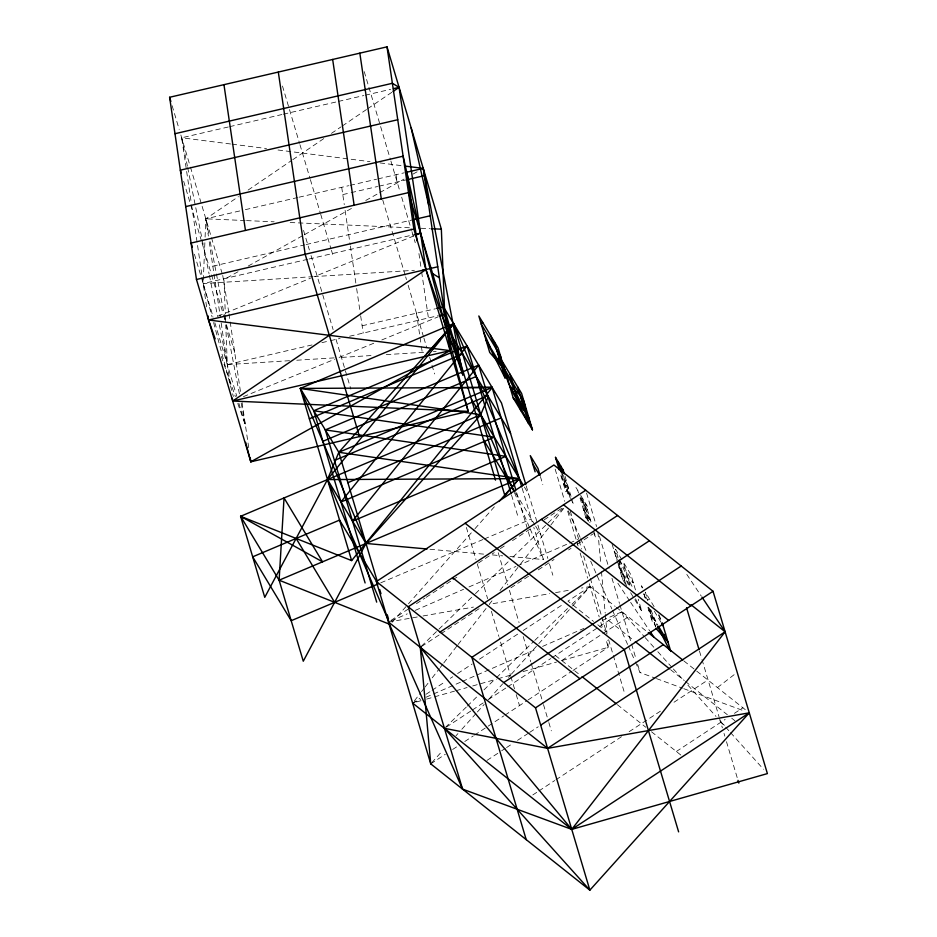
<?xml version="1.0" encoding="UTF-8"?>
<svg xmlns="http://www.w3.org/2000/svg" width="937" height="937" viewBox="0 0 937 937"><rect width="100%" height="100%" fill="white"/><g stroke="black" fill="none" stroke-linecap="round" stroke-linejoin="round"><path stroke-width="0.7" stroke-dasharray="4.68 3.51" d="M204.863 242.742L203.177 283.56L212.113 316.975M205.086 237.12L205.847 218.813L238.455 196.629M588.541 521.054L583.212 508.732L584.723 505.102M584.606 504.902L585.473 503.274L591.715 524.205M414.4 700.794L420.643 692.748M421.533 691.6L424.215 688.156M425.105 687.008L428.666 682.417M432.238 677.814L439.371 668.631M440.261 667.484L442.932 664.028M443.822 662.881L457.197 645.652M458.088 644.504L486.631 607.738M491.972 600.851L489.301 604.295L549.808 593.636M500.007 590.509L519.613 565.245M520.515 564.086L549.937 526.184M550.827 525.036L564.203 507.807M575.915 487.427L577.848 490.496M568.642 488.341L565.761 491.773L560.935 475.563L568.642 488.341L562.071 472.834M645.101 597.911L643.895 593.871L647.748 600.254L649.177 598.544M392.076 622.309L407.501 604.892M408.462 603.803L474.005 529.792M474.977 528.702L495.216 505.839M431.711 762.777L442.393 750.888M456.003 735.744L457.947 733.589M461.836 729.255L476.418 713.045M477.39 711.956L484.195 704.39M489.055 698.99L502.665 683.846M508.498 677.357L510.442 675.202L499.292 637.828M511.415 674.113L571.675 607.082M572.648 605.993L590.146 586.539L615.152 606.38M421.334 646.307L474.403 594.644M475.446 593.636L508.744 561.216M512.914 557.164L562.868 508.545M466.298 707.072L444.443 728.342L471.194 710.785M467.34 706.065L477.741 695.933M483.996 689.855L495.439 678.716M496.481 677.697L533.785 641.388M534.816 640.381L569.872 606.274M571.933 604.26L590.146 586.539L581.502 588.061M717.449 687.571L734.995 674.008M248.118 190.059L291.594 160.485M292.801 159.665L324.202 138.301M331.452 133.37L341.115 126.8M342.321 125.98L366.472 109.547M367.679 108.727L391.83 92.294M390.893 620.458L407.911 609.284M416.426 603.697L424.941 598.111M426.159 597.314L451.693 580.542M452.911 579.745L457.771 576.56M478.444 562.985L494.244 552.607M500.323 548.613L506.402 544.62M512.48 540.637L531.935 527.859M544.104 519.871L563.559 507.104M421.498 646.518L439.746 634.548M440.964 633.74L479.873 608.195M528.503 576.267L509.049 589.045L519.051 622.566M538.236 569.883L554.036 559.506M568.63 549.925L571.066 548.321M577.145 544.338L592.945 533.961M421.006 700.7L412.62 703.09L419.917 698.299M425.995 694.305L430.856 691.119M432.074 690.311L445.45 681.539M450.31 678.341L452.747 676.748M457.607 673.551L472.201 663.97M479.498 659.179L518.325 633.681M523.162 630.507L563.114 604.283M590.146 586.539L567.951 601.109L593.531 621.407M472.412 709.988L483.351 702.797M488.212 699.611L506.46 687.629M507.667 686.833L550.722 658.57M551.893 657.797L598.579 627.146M599.774 626.361L621.969 611.791L644.269 636.598M561.767 660.55L628.329 616.851M430.739 763.866L445.321 754.285M452.618 749.495L457.49 746.297M464.775 741.507L473.29 735.92M474.509 735.123L503.684 715.962M504.902 715.165L526.793 700.794M528.011 699.998L571.781 671.255M572.999 670.459L608.254 647.303L607.621 640.17M487.041 760.375L500.452 751.579M501.67 750.771L505.324 748.37M506.542 747.574L512.644 743.568M517.517 740.371L528.491 733.167M529.71 732.359L538.248 726.761M532.813 794.939L537.686 791.742M538.904 790.933L554.763 780.533M555.981 779.736L621.817 736.505M629.137 731.703L661.909 710.187M674.008 702.235L707.903 679.993M676.338 751.486L725.156 719.429M734.432 713.338L742.912 707.775M238.01 271.753L223.966 279.589L225.313 313.59M248.235 266.049L303.166 235.398M304.443 234.683L352.98 207.592M365.758 200.471L378.525 193.338M379.801 192.624L404.081 179.084M413.018 174.095L418.125 171.248M391.151 620.891L407.255 613.864M415.302 610.35L463.616 589.291M468.98 586.949L515.947 566.463M517.294 565.878L568.29 543.636M569.626 543.05L577.684 539.536M412.62 703.09L420.666 699.576M426.042 697.233L460.934 682.019M462.269 681.433L537.252 648.732M542.57 646.413L583.821 628.422M602.339 620.353L621.969 611.791M380.762 582.826L482.93 539.536M484.277 538.974L531.326 519.028M217.934 316.156L310.534 278.219M413.861 235.89L314.563 276.567L414.365 270.301M243.433 396.632L334.685 359.246M373.746 343.247L338.714 357.594L373.277 355.428M381.839 339.932L438.094 316.882M426.593 699.107L454.539 691.131M455.932 690.733L467.118 687.547M472.705 685.954L496.469 679.184M497.863 678.786L510.442 675.202M523.01 671.606L556.555 662.049M562.141 660.456L608.254 647.303L605.794 639.022M228.277 126.987L181.684 137.786L191.382 203.528M229.682 126.659L281.92 114.537M283.325 114.209L336.969 101.77M338.386 101.442L363.79 95.551M365.207 95.223L390.612 89.331M239.72 210.954L205.847 218.813L208.389 236.042M245.377 209.654L297.603 197.531M299.008 197.203L348.681 185.69M350.075 185.362L376.557 179.225M377.951 178.897L404.222 172.806M342.79 194.591L349.759 192.975M351.152 192.647L377.623 186.51M379.017 186.182L408.005 179.459M212.828 266.19L304.83 244.85M306.235 244.522L413.92 219.551M307.641 259.326L203.177 283.56L313.11 276.661M309.046 258.999L413.51 234.777M362.127 325.783L435.494 308.765M312.033 344.945L227.328 364.587L219.059 323.476M321.906 342.649L328.969 341.009M330.386 340.693L340.108 338.433M349.618 336.231L437.93 315.746M388.457 622.063L417.27 616.979M423.032 615.972L473.454 607.094M555.571 592.629L571.418 589.83M289.533 360.686L227.328 364.587L225.758 324.928M296.76 360.23L334.368 357.875M386.243 354.619L425.035 352.183M433.386 351.656L436.173 351.48M245.096 220.546L205.847 218.813L209.15 236.03M246.548 220.605L274.178 221.823M290.165 222.526L409.375 227.761M421.006 228.277L429.72 228.651M429.978 549.258L483.785 554.142M492.511 554.927L502.689 555.852M509.951 556.508L543.401 559.553L533.821 527.414M230.572 143.982L181.684 137.786L187.4 166.142M232.013 144.169L266.518 148.538M278.02 149.99L370.045 161.656M380.106 162.933L403.109 165.849M635.38 661.955L640.088 672.567L655.104 678.107M656.462 678.599L682.394 688.168M683.764 688.672L745.173 711.312M616.288 607.281L646.05 630.906M683.905 660.948L746.086 710.305M608.652 620.54L634.22 640.826M670.587 669.686L684.303 680.567M685.439 681.48L727.335 714.72M731.715 718.199L734.901 720.729M597.783 624.78L606.145 631.409M720.717 722.345L727.077 727.393M555.395 655.502L580.963 675.788M617.331 704.659L645.839 727.276M651.484 731.762L681.644 755.691M645.23 637.687L653.956 647.385M657.833 651.707L672.379 667.882M673.352 668.959L684.01 680.824M687.887 685.146L716.009 716.43M719.885 720.74L724.734 726.14M725.707 727.217L729.583 731.528M730.544 732.605L763.514 769.277M686.798 574.393L701.169 595.92M617.87 583.236L629.851 601.179M630.648 602.374L649.798 631.069M642.759 587.897L641.482 585.766L642.278 588.459M654.085 606.672L645.335 592.149L647.748 600.254M658.805 614.508L661.944 621.758M654.342 611.205L660.948 622.156M621.887 559.764L615.586 549.305L617.998 557.41L614.145 551.026L625.975 584.419M587.37 506.402L580.471 494.97L588.319 521.312L585.625 516.837M619.392 559.729L633.4 582.955L622.824 573.62L629.172 586.187M648.72 610.069L657.833 625.166M587.288 509.353L579.605 496.598L586.433 519.543M618.982 567.225L630.531 586.386L623.281 562.083L630.988 574.861L635.813 591.06M583.212 508.732L590.907 521.511L580.518 496.985M618.174 564.531L622.601 579.382L625.811 584.7M630.648 592.734L634.15 598.544M634.853 599.703L641.857 611.322L638.238 599.165M563.348 483.668L571.055 496.446M524.404 487.064L528.679 494.162M515.701 493.12L534.957 525.048M535.683 526.254L540.754 534.687M652.574 616.464L657.013 625.26M635.509 598.755L641.857 611.322M619.263 560.021L633.178 588.729M568.337 510.806L580.097 537.323M580.694 538.658L587.159 553.24M590.685 561.193L611.861 608.921M612.447 610.245L627.731 644.726M628.329 646.05L634.794 660.632M658.594 615.269L661.44 621.852M650.735 609.671L656.427 622.847M593.554 532.638L595.745 537.709L594.128 532.31M560.935 475.563L573.467 504.551L572.659 501.845M514.495 492.721L529.546 527.519M530.131 528.855L543.401 559.553M577.801 490.555L578.504 492.956M643.895 593.871L645.792 599.212M648.627 607.235L656.205 628.61L650.559 609.706M221.319 356.47L235.386 396.632M237.775 403.472L245.447 425.363L241.043 402.406M699.471 651.086L701.555 658.079M701.977 659.472L719.054 716.758M719.464 718.152L722.368 727.862M724.008 733.39L724.828 736.154M726.48 741.682L738.005 780.357M647.924 607.375L652.351 622.227L649.47 608.488M618.807 560.115L626.455 585.766M612.13 544.268L617.764 563.172M586.562 493.038L596.564 526.571M599.481 536.351L609.062 568.49M611.978 578.27L619.474 603.416M619.884 604.81L635.965 658.758M637.617 664.274L640.088 672.567M582.779 498.8L589.912 522.705M565.011 476.183L572.261 500.499M564.039 477.483L570.774 500.077M561.731 473.653L568.466 496.247M570.328 511.262L578.656 539.208M579.066 540.602L581.572 548.988M583.657 555.969L589.9 576.934M590.322 578.328L601.566 616.042M601.976 617.448L606.965 634.173M608.617 639.702L624.265 692.185M555.161 469.179L564.742 501.318M567.646 511.098L578.059 546.025M580.144 553.006L587.64 578.152M589.314 583.739L599.2 616.921M600.851 622.449L602.901 629.348M540.403 476.511L542.816 484.616M526.207 485.881L547.84 558.429M549.504 564.015L552.842 575.201M522.167 488.294L532.157 521.827M516.638 492.628L529.92 537.194M511.532 495.064L518.372 518.032M364.235 71.622L390.471 159.63M390.893 161.035L400.017 191.652M401.668 197.18L411.554 230.326M411.964 231.708L415.255 242.753M498.226 552.713L507.795 584.852M523.209 636.539L530.705 661.686M531.127 663.08L543.085 703.218M543.495 704.601L548.438 721.174M548.848 722.556L551.319 730.837M382.741 200.014L405.229 275.455M405.651 276.86L406.482 279.648M408.145 285.235L423.477 336.664M423.887 338.046L426.768 347.709M429.65 357.384L434.592 373.957M466.392 527.461L475.973 559.588M477.226 563.781L487.638 598.708M491.386 611.287L498.882 636.434M510.852 676.584L514.554 689.011M516.205 694.54L519.496 705.584M282.47 86.028L299.547 143.314M299.969 144.708L309.96 178.241M310.381 179.635L320.302 212.945M320.723 214.327L331.007 248.855M331.429 250.238L332.658 254.372M303.541 230.408L309.374 249.968M311.037 255.555L333.115 329.601M336.032 339.381L350.848 389.101M172.115 105.658L179.19 129.4M180.853 134.998L190.024 165.732M190.434 167.126L222.315 274.061M222.725 275.443L228.804 312.454M183.687 181.333L190.352 203.692M190.761 205.086L201.596 241.406M202.017 242.8L211.176 273.545M211.586 274.939L223.182 313.801M223.592 315.183L225.231 320.712M226.473 324.846L234.707 352.476M194.427 254.22L213.167 317.093M214.842 322.679L236.803 396.351M238.865 403.261L245.447 425.363M213.601 322.551L233.372 396.527M618.572 560.15L622.601 579.382M187.681 167.559L201.947 238.431M202.228 239.849L209.08 273.873M209.361 275.291L217.63 316.39M210.251 241.769L224.552 316.355M224.821 317.784L225.641 322.094M226.192 324.963L239.403 393.809M418.933 253.564L421.018 267.736M421.65 271.999L428.42 317.948M396.058 174.692L397.136 181.989M416.473 313.181L421.193 345.167M421.404 346.608L422.587 354.631M341.712 187.306L344.266 204.617M345.109 210.345L350.157 244.604M350.368 246.021L356.224 285.703M356.646 288.561L360.44 314.328M360.651 315.769L363.205 333.08M229.015 313.883L240.809 393.915M242.074 402.5L248.75 447.792M209.232 241.793L220.347 317.21M221.191 322.96L230.397 385.412M191.593 204.957L206.69 307.383M597.947 532.216L600.687 562.809M601.472 571.558L605.185 613.056M605.314 614.485L606.977 633.037M225.372 315.008L225.594 320.677"/><path stroke-width="1.41" d="M480.798 414.751L365.992 543.448L303.272 661.217L279.109 580.19L284.04 497.945L322.551 561.825L240.61 516.31L480.798 414.751L300.308 388.422L351.644 560.607L492.405 387.356M488.294 396.456L480.74 414.646L513.921 491.375M563.207 470.105L562.071 472.834L555.5 457.338L563.207 470.105L564.285 473.759M340.963 501.927L467.106 345.952L313.778 410.746L365.114 582.966M352.511 521.101L478.655 365.114L325.326 429.907L376.674 602.128M453.895 323.476L327.481 479.58L264.761 597.337L240.61 516.31L351.644 560.607M482.684 322.363L481.243 324.073L500.499 356.013L505.102 377.986L486.08 340.283L505.336 372.223M497.629 359.445L499.07 357.735M664.134 635.626L665.563 633.904M499.07 501.482L519.309 478.631L338.819 452.29L300.308 388.422L453.625 323.593L338.819 452.29L327.481 479.58L389.569 623.152M426.733 353.741L453.695 323.698M749.272 712.823L589.865 890.15L430.739 763.866L376.381 581.549L553.908 464.986L713.034 591.282L767.391 773.599L571.746 829.374L462.562 789.118L388.457 622.063L547.595 748.347L749.272 712.823L571.746 829.374L412.62 703.09M393.048 91.475L399.08 87.364L392.38 83.288L174.985 133.71M585.73 490.25L408.204 606.801L462.562 789.118M440.039 632.065L617.565 515.502M649.388 540.766L471.861 657.317L526.207 839.634M503.684 682.581L681.211 566.018M376.381 581.549L535.519 707.833L713.034 591.282M540.684 725.156L663.337 644.633M439.418 316.343L444.724 314.164L441.35 229.167L387.004 46.85L169.609 97.272L196.465 279.484L250.823 461.8L450.1 350.614L423.243 168.391L404.55 166.025M309.362 418.804L462.691 353.975M322.89 441.304L476.207 376.475M334.439 460.465L487.755 395.637M347.873 482.684L501.201 417.855M340.986 502.021L494.303 437.192L313.778 410.746M352.546 521.183L505.863 456.354L325.326 429.907M240.61 516.31L279.109 580.19L519.309 478.631L327.481 479.58L365.992 543.448L427.073 548.988M415.196 235.339L420.572 233.137L403.121 156.174L185.725 206.597M393.435 88.675L399.08 87.364L425.937 269.575L462.843 374.941L423.243 168.391L406.939 172.174L417.047 240.809M397.745 119.737L180.349 170.159L181.192 172.958M408.005 179.459L424.309 175.687M413.92 219.551L430.224 215.768M196.465 279.484L413.861 229.061L387.004 46.85M414.927 234.449L420.572 233.137L468.207 411.378L250.823 461.8L245.623 442.358M437.743 266.787L208.553 319.997L207.932 315.792M436.853 308.449L443.646 306.879M439.289 315.429L444.724 314.164M423.044 269.762L425.937 269.575L232.704 401.036L232.282 398.19M447.207 387.695L492.066 387.356L521.745 486.9M431.184 228.722L441.35 229.167M279.109 580.19L388.796 623.948M432.648 273.651L439.348 277.727M691.014 604.728L725.121 631.796L571.746 829.374L420.291 647.315L430.739 763.866M563.547 504.82L690.85 605.852M541.352 519.391L668.655 620.423M648.263 632.662L682.768 660.046M635.345 641.716L669.451 668.784M465.15 523.268L624.276 649.552L678.622 831.869M582.088 676.69L616.195 703.746M452.594 577.66L579.898 678.693M513.207 397.92L524.989 411.32L504.75 369.565L524.006 401.505L528.609 423.477L509.576 385.763L520.152 395.109L532.462 429.86L513.207 397.92L502.337 361.459L521.593 393.399L532.462 429.86M501.482 365.828L489.7 352.441L478.83 315.968L498.086 347.908L508.955 384.369L496.645 349.63L490.379 335.141M656.205 628.61L667.976 642.009L658.524 626.326M701.965 597.115L725.121 631.796L547.595 748.347L444.443 728.342L589.865 890.15L535.519 707.833M650.606 632.264L653.792 637.055M661.686 623.374L663.15 625.799L662.014 623.175M509.576 385.763L528.831 417.703M532.696 463.733L539.7 475.352M453.25 338.327L510.56 433.398M452.243 344.687L449.819 340.658L448.144 325.631M471.37 399.103L522.975 484.698M483.445 439.617L514.987 491.937M296.127 538.459L334.638 602.339M657.645 626.513L669.697 650.395M483.668 332.178L489.934 346.667M365.992 543.448L300.308 388.422L492.136 387.473L338.819 452.29L377.236 581.174M215.17 338.913L208.553 319.997L450.1 350.614L232.704 401.036L468.207 411.378L413.861 229.061M686.563 607.785L699.061 649.692M738.005 780.357L738.836 783.109M662.342 623.105L670.798 651.461M560.502 465.642L562.411 472.014M558.194 461.8L561.322 472.283M555.5 457.338L559.26 469.952M517.739 387.004L528.609 423.477M510.033 374.238L520.902 410.699M540.005 475.153L537.99 468.406L530.283 455.628L535.121 471.838M494.232 341.525L505.102 377.986M525.798 484.499L501.506 403.004L444.243 308.097L495.521 480.131M478.584 364.973L515.83 489.922M467.024 345.812L511.122 493.717M462.843 374.941L408.485 192.624L191.101 243.046L192.343 247.239M359.515 436.595L305.169 254.278L278.312 72.067M379.743 589.56L380.984 593.753M387.239 614.707L388.48 618.9M169.609 97.272L170.862 101.465M411.156 127.877L428.607 204.84M359.831 53.151L381.312 198.925M332.658 59.453L354.139 205.226M223.955 84.67L245.447 230.443M250.202 457.596L250.823 461.8M509.915 489.664L504.891 495.673L453.555 323.488L519.25 478.514L509.915 489.664M339.557 520.094L252.685 556.824L291.196 620.704L378.068 583.974L339.557 520.094"/></g></svg>
